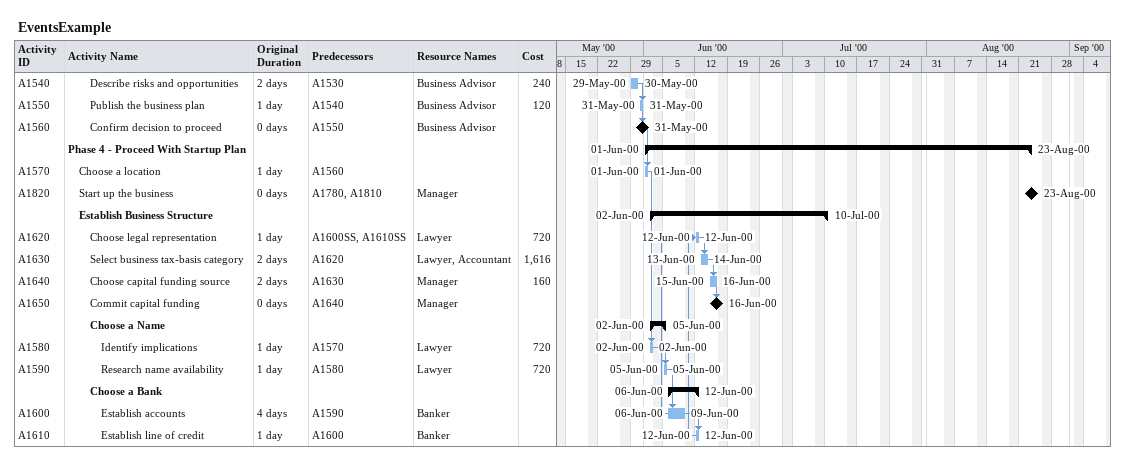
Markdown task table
EventsExample

| ID | Level | Task | Original duration | Start | Finish | Predecessors | Resources | Cost |
|---|---|---|---|---|---|---|---|---|
| A1540 | 3 | Describe risks and opportunities | 2d | 2000-05-29 | 2000-05-30 | A1530 | Business Advisor | 240 |
| A1550 | 3 | Publish the business plan | 1d | 2000-05-31 | 2000-05-31 | A1540 | Business Advisor | 120 |
| A1560 | 3 | Confirm decision to proceed | 0d | 2000-05-31 | 2000-05-31 | A1550 | Business Advisor |  |
|  | 1 | **Phase 4 - Proceed With Startup Plan** |  | 2000-06-01 | 2000-08-23 |  |  |  |
| A1570 | 2 | Choose a location | 1d | 2000-06-01 | 2000-06-01 | A1560 |  |  |
| A1820 | 2 | Start up the business | 0d | 2000-08-23 | 2000-08-23 | A1780, A1810 | Manager |  |
|  | 2 | **Establish Business Structure** |  | 2000-06-02 | 2000-07-10 |  |  |  |
| A1620 | 3 | Choose legal representation | 1d | 2000-06-12 | 2000-06-12 | A1600SS, A1610SS | Lawyer | 720 |
| A1630 | 3 | Select business tax-basis category | 2d | 2000-06-13 | 2000-06-14 | A1620 | Lawyer, Accountant | 1616 |
| A1640 | 3 | Choose capital funding source | 2d | 2000-06-15 | 2000-06-16 | A1630 | Manager | 160 |
| A1650 | 3 | Commit capital funding | 0d | 2000-06-16 | 2000-06-16 | A1640 | Manager |  |
|  | 3 | **Choose a Name** |  | 2000-06-02 | 2000-06-05 |  |  |  |
| A1580 | 4 | Identify implications | 1d | 2000-06-02 | 2000-06-02 | A1570 | Lawyer | 720 |
| A1590 | 4 | Research name availability | 1d | 2000-06-05 | 2000-06-05 | A1580 | Lawyer | 720 |
|  | 3 | **Choose a Bank** |  | 2000-06-06 | 2000-06-12 |  |  |  |
| A1600 | 4 | Establish accounts | 4d | 2000-06-06 | 2000-06-09 | A1590 | Banker |  |
| A1610 | 4 | Establish line of credit | 1d | 2000-06-12 | 2000-06-12 | A1600 | Banker |  |
